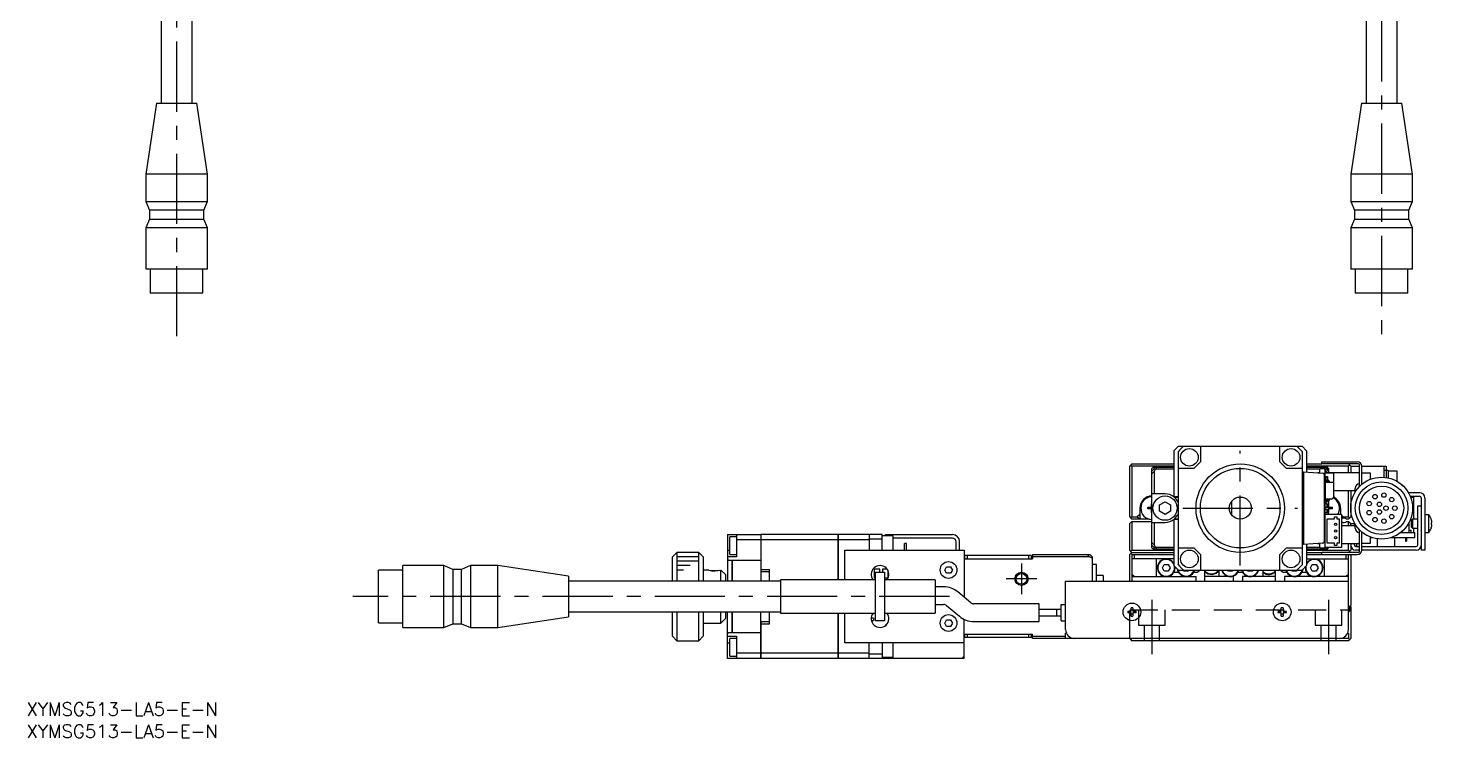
# Model space of a CAD drawing. Extents: x 0 to 678, y -8 to 389.
# Drawn here: x 0.4 to 318.1, y -8 to 152.6 of the extents above; entities that cross this region are included whole.
import ezdxf

# ---------------------------------------------------------------- set-up
doc = ezdxf.new("R2010")
doc.units = 0
doc.header["$LTSCALE"] = 0.5
doc.linetypes.add('CENTER', pattern=[50.8, 31.75, -6.35, 6.35, -6.35])
doc.linetypes.add('DASHED', pattern=[19.05, 12.7, -6.35])
for name, color, linetype in [('MSM_CENTER', 1, 'CENTER'), ('MSM_CONTINUOUS', 7, 'CONTINUOUS'), ('MSM_DASHED', 4, 'DASHED'), ('MSM_NARROW', 5, 'CONTINUOUS'), ('MSM_PART_NUMBER', 7, 'CONTINUOUS')]:
    doc.layers.add(name, color=color, linetype=linetype)
doc.styles.get("Standard").update_dxf_attribs({"font": 'txt.shx', "height": 1, "bigfont": 'bigfont.shx'})

# ---------------------------------------------------------------- blocks, each defined once
blk = doc.blocks.new('*U2')
at = {"layer": 'MSM_PART_NUMBER'}
blk.add_text('XYMSG513-LA5-E-N', height=3, dxfattribs=at).set_placement((0, -3))
blk = doc.blocks.new('*U3')
at = {"layer": 'MSM_PART_NUMBER'}
blk.add_text('XYMSG513-LA5-E-N', height=3, dxfattribs=at).set_placement((0, -8))

msp = doc.modelspace()

# ---------------------------------------------------------------- linework, layer by layer
at = {"layer": 'MSM_CENTER'}
for p, q in [((306.7, 232.62), (306.7, 82.62)), ((34, 174.99), (34, 82.62)), ((274.7, 31), (274.7, 57)), ((261.7, 44), (287.7, 44)), ((225.2, 31.5), (225.2, 24.5)), ((228.7, 28), (221.7, 28)), ((208.89, 24), (73.89, 24)), ((254.7, 23.26), (254.7, 10.95)), ((294.7, 23.26), (294.7, 10.95))]:
    msp.add_line(p, q, dxfattribs=at)
at = {"layer": 'MSM_CONTINUOUS'}
for p, q in [((303.2, 183.62), (303.2, 135.62)), ((310.2, 135.62), (310.2, 183.62)), ((30.5, 159.12), (30.5, 135.62)), ((37.5, 135.62), (37.5, 159.12)), ((29.43, 135.62), (27, 119.62)), ((29.43, 135.62), (38.57, 135.62)), ((41, 119.62), (38.57, 135.62)), ((302.13, 135.62), (299.7, 119.62)), ((302.13, 135.62), (311.27, 135.62)), ((313.7, 119.62), (311.27, 135.62)), ((41, 119.62), (27, 119.62)), ((27, 119.62), (27, 113.42)), ((41, 113.42), (41, 119.62)), ((313.7, 119.62), (299.7, 119.62)), ((299.7, 119.62), (299.7, 113.42)), ((313.7, 113.42), (313.7, 119.62)), ((27, 113.42), (41, 113.42)), ((27, 113.42), (27.85, 111.42)), ((40.15, 111.42), (27.85, 111.42)), ((27.85, 111.42), (27.85, 109.42)), ((40.15, 111.42), (41, 113.42)), ((40.15, 109.42), (40.15, 111.42)), ((299.7, 113.42), (313.7, 113.42)), ((299.7, 113.42), (300.55, 111.42)), ((312.85, 111.42), (300.55, 111.42)), ((300.55, 111.42), (300.55, 109.42)), ((312.85, 111.42), (313.7, 113.42)), ((312.85, 109.42), (312.85, 111.42)), ((27.85, 109.42), (27, 107.42)), ((27.85, 109.42), (40.15, 109.42)), ((41, 107.42), (40.15, 109.42)), ((300.55, 109.42), (299.7, 107.42)), ((300.55, 109.42), (312.85, 109.42)), ((313.7, 107.42), (312.85, 109.42)), ((41, 107.42), (27, 107.42)), ((27, 107.42), (27, 98.12)), ((41, 98.12), (41, 107.42)), ((313.7, 107.42), (299.7, 107.42)), ((299.7, 107.42), (299.7, 98.12)), ((313.7, 98.12), (313.7, 107.42)), ((41, 98.12), (27, 98.12)), ((28.05, 98.12), (28.05, 92.62)), ((39.95, 92.62), (39.95, 98.12)), ((313.7, 98.12), (299.7, 98.12)), ((300.75, 98.12), (300.75, 92.62)), ((312.65, 92.62), (312.65, 98.12)), ((39.95, 92.62), (28.05, 92.62)), ((312.65, 92.62), (300.75, 92.62)), ((260.7, 58), (259.7, 57)), ((260.7, 58), (288.7, 58)), ((265.7, 58), (265.7, 54.5)), ((283.7, 54.5), (283.7, 58)), ((289.7, 57), (288.7, 58)), ((259.7, 57), (259.7, 46.6)), ((260.7, 31.15), (260.7, 56.85)), ((288.7, 56.85), (288.7, 31.15)), ((289.7, 57), (289.7, 52.18)), ((293.2, 54.5), (301.2, 54.5)), ((293.2, 54), (293.2, 54.5)), ((250.2, 54), (249.7, 53.5)), ((249.7, 42), (249.7, 53.5)), ((250.2, 53.5), (249.95, 53.75)), ((250.2, 54), (259.7, 54)), ((250.2, 53.5), (250.2, 42)), ((259.7, 53.5), (250.2, 53.5)), ((255.2, 53.5), (254.7, 53)), ((254.7, 35), (254.7, 53)), ((254.7, 52.4), (255.2, 52.9)), ((254.7, 52.5), (254.8, 52.5)), ((255.2, 52.29), (254.7, 51.79)), ((255.2, 52.9), (255.2, 53.3)), ((255.2, 53.3), (259.7, 53.3)), ((255.51, 52.9), (255.2, 52.29)), ((255.2, 52.9), (259.7, 52.9)), ((255.2, 52.29), (255.2, 47.25)), ((255.7, 53.3), (255.7, 52.9)), ((264.2, 53), (260.7, 53)), ((288.7, 53), (285.2, 53)), ((288.7, 52.25), (289, 52.23)), ((289, 52.23), (293.42, 51.92)), ((289, 52.23), (289, 35.77)), ((289.7, 54), (293.2, 54)), ((299.2, 53.5), (289.7, 53.5)), ((289.7, 53.3), (294.2, 53.3)), ((289.7, 52.9), (292.7, 52.9)), ((292.7, 52), (292.28, 52)), ((292.7, 53), (293.9, 53)), ((292.7, 51.97), (292.7, 53)), ((301.5, 54), (293.2, 54)), ((293.7, 53), (293.7, 53.3)), ((293.7, 51.62), (293.7, 36.38)), ((293.9, 35), (293.9, 53)), ((293.9, 52.9), (294.2, 52.9)), ((294.2, 52.29), (293.9, 52.89)), ((295.9, 51.9), (293.9, 51.9)), ((293.9, 51.17), (294.45, 51.17)), ((293.9, 50.95), (294.13, 50.95)), ((294.13, 50.44), (294.13, 50.95)), ((294.7, 53), (294.2, 53.5)), ((294.2, 53.3), (294.2, 52.9)), ((294.2, 52.9), (294.7, 52.4)), ((294.59, 51.9), (294.2, 52.29)), ((294.2, 51.9), (294.2, 52.29)), ((294.45, 51.17), (294.45, 50.34)), ((294.6, 52.5), (294.7, 52.5)), ((294.7, 53), (294.7, 51.9)), ((301.7, 52), (294.7, 52)), ((295.9, 48.1), (295.9, 51.9)), ((299.2, 54), (299.7, 53.5)), ((299.45, 53.75), (299.2, 53.5)), ((299.2, 52), (299.2, 53.5)), ((299.7, 53.5), (301.7, 53.5)), ((299.7, 53.5), (299.7, 52)), ((301.7, 48.9), (301.7, 53.8)), ((302.2, 49.36), (302.2, 53.5)), ((302.2, 53.5), (307.7, 53.5)), ((304.2, 51.9), (302.2, 51.9)), ((304.2, 50.54), (304.2, 51.9)), ((307.2, 53.5), (307.2, 50.98)), ((308.2, 52.5), (307.2, 52.5)), ((307.7, 53.5), (307.7, 50.93)), ((308.2, 52.5), (308.2, 50.84)), ((310.2, 52.4), (308.2, 52.4)), ((310.2, 50.06), (310.2, 52.4)), ((293.9, 50.7), (294.13, 50.7)), ((293.9, 50.64), (294.13, 50.64)), ((293.9, 50.22), (293.98, 50.22)), ((293.9, 48.22), (294, 48.22)), ((293.9, 48.1), (294, 48.1)), ((294, 46.1), (294, 49.8)), ((294.1, 49.9), (295.68, 49.9)), ((294.23, 50.34), (294.56, 50.34)), ((294.56, 50.11), (294.23, 50.11)), ((294.45, 50.11), (294.45, 49.9)), ((294.66, 49.9), (294.66, 50.01)), ((294.89, 49.9), (294.89, 50.01)), ((295.78, 49.8), (295.78, 46.42)), ((295.78, 48.1), (295.9, 48.1)), ((295.78, 48), (300.7, 48)), ((299.2, 42), (299.2, 48)), ((299.7, 48), (299.7, 42)), ((300.7, 47.61), (300.7, 48.5)), ((302.37, 49.5), (302.2, 49.5)), ((254.66, 45), (254.7, 45)), ((254.66, 44.21), (254.66, 45)), ((257.7, 47.25), (254.7, 47.25)), ((256.45, 44.72), (257.7, 45.44)), ((256.45, 43.28), (256.45, 44.72)), ((257.7, 45.44), (258.95, 44.72)), ((258.95, 44.72), (258.95, 43.28)), ((259.7, 46.6), (260.7, 46.6)), ((259.79, 46.49), (260.7, 46.49)), ((272.7, 45.5), (272.7, 42.5)), ((293.9, 47.25), (294, 47.25)), ((293.9, 46.69), (294, 46.69)), ((293.9, 45.5), (293.9, 45.5)), ((294.13, 45.27), (293.9, 45.27)), ((294.13, 45.2), (293.9, 45.2)), ((294.13, 44.95), (293.9, 44.95)), ((295.36, 46), (294.1, 46)), ((294.13, 44.95), (294.13, 45.46)), ((294.13, 45), (294.7, 45)), ((294.14, 45.5), (294.7, 45.5)), ((294.56, 45.79), (294.23, 45.79)), ((294.23, 45.56), (294.56, 45.56)), ((294.33, 46), (294.33, 45.79)), ((294.33, 45.56), (294.33, 45.5)), ((294.33, 45), (294.33, 44.25)), ((294.45, 46), (294.45, 45.79)), ((294.45, 45.56), (294.45, 45.5)), ((294.45, 45), (294.45, 44.25)), ((294.66, 45.89), (294.66, 46)), ((294.7, 45.59), (294.7, 43)), ((294.7, 45), (294.75, 45)), ((294.75, 44.21), (294.75, 45)), ((294.89, 45.89), (294.89, 46)), ((295.75, 46.35), (295.43, 46.03)), ((315.3, 47.5), (312.76, 47.5)), ((313.16, 46.7), (315.2, 46.7)), ((313.24, 46.5), (313.95, 46.5)), ((313.95, 46.5), (313.95, 41.5)), ((314.9, 35.7), (314.9, 44.5)), ((314.9, 44.5), (315.7, 44.5)), ((315.7, 34.5), (315.7, 46.2)), ((316.5, 46.3), (316.5, 34.5)), ((249.7, 42), (250.2, 41.5)), ((249.95, 41.75), (250.2, 42)), ((250.2, 42), (251.4, 42)), ((254.09, 41.5), (250.2, 41.5)), ((252, 42.6), (251.4, 42)), ((251.4, 42), (252, 41.58)), ((252, 44), (252, 41.5)), ((253.8, 43.86), (253.8, 44.15)), ((254.6, 44.15), (253.8, 44.15)), ((254.6, 43.86), (253.8, 43.86)), ((254.33, 44.15), (254.33, 43.86)), ((254.7, 44.46), (254.66, 44.47)), ((254.66, 43), (254.66, 43.8)), ((254.7, 43.54), (254.66, 43.53)), ((254.66, 43), (254.7, 43)), ((257.7, 42.56), (256.45, 43.28)), ((258.95, 43.28), (257.7, 42.56)), ((259.7, 41.4), (259.7, 31)), ((260.7, 41.4), (259.7, 41.4)), ((260.7, 41.51), (259.79, 41.51)), ((293.9, 44.25), (294.7, 44.25)), ((293.9, 43.75), (294.7, 43.75)), ((293.9, 43), (294.7, 43)), ((297.6, 42.57), (293.9, 42.57)), ((294.33, 43.75), (294.33, 43)), ((294.4, 41.57), (296.05, 41.57)), ((294.4, 36.07), (294.4, 41.57)), ((294.45, 43.75), (294.45, 43)), ((294.75, 44.47), (294.7, 44.46)), ((294.75, 43.53), (294.7, 43.54)), ((294.7, 42.57), (294.7, 43)), ((294.7, 43), (294.75, 43)), ((294.75, 43), (294.75, 43.8)), ((295.6, 44.15), (294.81, 44.15)), ((295.6, 43.86), (294.81, 43.86)), ((295.07, 43.86), (295.07, 44.15)), ((295.6, 43.86), (295.6, 44.15)), ((296.05, 42.07), (296.55, 42.07)), ((296.05, 41.57), (296.05, 42.07)), ((296.55, 42.07), (296.55, 41.57)), ((296.55, 41.57), (297.1, 41.57)), ((297.1, 41.57), (297.1, 36.07)), ((297.4, 44), (297.4, 42.57)), ((297.43, 42.57), (297.4, 42.6)), ((297.6, 42.57), (297.6, 35.07)), ((298, 42), (297.6, 42.4)), ((297.6, 41.72), (298, 42)), ((298, 42), (299.2, 42)), ((299.2, 41.5), (298.76, 41.5)), ((299.2, 42), (299.45, 41.75)), ((299.7, 42), (299.2, 41.5)), ((313.7, 41.5), (313.5, 41.3)), ((313.7, 41.5), (313.7, 39.5)), ((314.9, 41.5), (313.7, 41.5)), ((317.4, 42.5), (316.5, 42.5)), ((317.4, 38.5), (317.4, 42.5)), ((317.96, 41.43), (317.96, 41.45)), ((249.7, 40.5), (250.2, 41)), ((249.7, 34.5), (249.7, 40.5)), ((250.2, 41), (250.2, 34.5)), ((250.2, 41), (254.7, 41)), ((254.7, 40.75), (257.7, 40.75)), ((255.2, 40.75), (255.2, 35.71)), ((300.7, 40), (297.6, 40)), ((298.76, 41), (299.2, 41)), ((299.2, 40), (299.2, 41)), ((299.2, 41), (299.7, 40.5)), ((299.7, 40.5), (300.5, 40.5)), ((299.7, 40), (299.7, 40.5)), ((300.5, 40.5), (300.5, 40)), ((300.7, 39.5), (300.7, 40.39)), ((301.7, 34.2), (301.7, 39.1)), ((302.2, 34.5), (302.2, 38.64)), ((302.2, 38.5), (302.37, 38.5)), ((311.03, 38.5), (314.2, 38.5)), ((312.95, 38.5), (312.95, 40.85)), ((312.95, 39.05), (313.41, 39.05)), ((313.41, 38.5), (313.41, 39.05)), ((313.5, 39.7), (313.5, 41.3)), ((313.5, 39.7), (313.7, 39.5)), ((313.7, 39.5), (314.9, 39.5)), ((313.95, 39.5), (313.95, 38.5)), ((314.2, 37.3), (314.2, 38.5)), ((316.5, 38.5), (317.4, 38.5)), ((317.96, 40.7), (318.09, 40.7)), ((317.96, 40.3), (317.96, 40.7)), ((318.09, 40.3), (317.96, 40.3)), ((317.96, 39.55), (317.96, 39.57)), ((158.7, 38), (158.7, 27.5)), ((158.7, 38), (166.2, 38)), ((159.2, 33.5), (159.2, 37.5)), ((160.7, 37.5), (159.2, 37.5)), ((160.7, 38), (160.7, 33)), ((166.2, 36.85), (160.7, 36.85)), ((166.2, 38), (166.2, 27.5)), ((166.2, 37.99), (166.21, 37.99)), ((166.2, 36.84), (166.21, 36.84)), ((166.21, 38), (166.21, 29.65)), ((183.7, 38), (166.21, 38)), ((183.7, 36.85), (166.21, 36.85)), ((183.7, 27.75), (183.7, 38)), ((183.7, 37.99), (183.71, 37.99)), ((183.7, 36.84), (183.71, 36.84)), ((183.71, 38), (183.71, 27.75)), ((193.7, 38), (183.71, 38)), ((190.7, 36.85), (183.71, 36.85)), ((190.7, 38), (190.7, 34.5)), ((193.7, 37), (190.7, 37)), ((193.7, 34.5), (193.7, 38)), ((196.2, 37.75), (193.7, 37.75)), ((194.4, 37.75), (194.4, 38)), ((194.4, 38), (209.6, 38)), ((194.9, 38), (194.9, 37.75)), ((196.2, 34.5), (196.2, 37.75)), ((209.6, 37.2), (196.2, 37.2)), ((198.7, 34.5), (198.7, 36)), ((199.2, 36), (198.7, 36)), ((199.2, 34.5), (199.2, 36)), ((210.4, 34.5), (210.4, 36.4)), ((211.2, 34.5), (211.2, 36.4)), ((254.7, 36.21), (255.2, 35.71)), ((255.2, 35.1), (254.7, 35.6)), ((254.7, 35.5), (254.8, 35.5)), ((254.7, 35), (255.2, 34.5)), ((255.2, 35.71), (255.51, 35.1)), ((255.2, 34.7), (255.2, 35.1)), ((259.7, 35.1), (255.2, 35.1)), ((255.7, 35.1), (255.7, 34.7)), ((260.7, 35), (264.2, 35)), ((285.2, 35), (288.7, 35)), ((289, 35.77), (288.7, 35.75)), ((293.42, 36.08), (289, 35.77)), ((289.7, 35.82), (289.7, 31)), ((292.7, 35.1), (289.7, 35.1)), ((292.28, 36), (292.7, 36)), ((292.7, 35), (292.7, 36.03)), ((292.7, 35), (293.9, 35)), ((293.7, 34.7), (293.7, 35)), ((297.6, 35.07), (293.9, 35.07)), ((294.2, 35.07), (294.2, 34.7)), ((294.2, 34.5), (294.7, 35)), ((296.05, 36.07), (294.4, 36.07)), ((294.7, 35), (294.7, 35.07)), ((296.05, 35.57), (296.05, 36.07)), ((296.55, 35.57), (296.05, 35.57)), ((296.55, 36.07), (296.55, 35.57)), ((297.1, 36.07), (296.55, 36.07)), ((297.6, 36), (301.7, 36)), ((299.2, 34.5), (299.2, 36)), ((299.7, 36), (299.7, 34.5)), ((300.5, 36), (300.5, 35.7)), ((300.55, 35.5), (301, 35.5)), ((300.9, 35.3), (301.7, 35.3)), ((301, 36), (301, 35.5)), ((302.2, 36.1), (304.2, 36.1)), ((302.2, 35.3), (314.5, 35.3)), ((304.2, 36.1), (304.2, 37.46)), ((304.67, 37.3), (304.2, 37.3)), ((305.7, 37.07), (305.7, 35.3)), ((314.2, 37.3), (308.73, 37.3)), ((309.7, 35.3), (309.7, 37.3)), ((312.08, 37.3), (312.08, 36.5)), ((312.08, 36.5), (312.33, 36.5)), ((312.33, 37.3), (312.33, 36.5)), ((147.2, 34), (146.2, 33)), ((146.2, 27.5), (146.2, 33)), ((147.2, 34), (147.2, 27.5)), ((152.2, 34), (147.2, 34)), ((152.2, 27.5), (152.2, 34)), ((153.2, 33), (152.2, 34)), ((153.2, 33), (153.2, 27.5)), ((158.7, 34.5), (159.2, 34.5)), ((160.7, 33), (158.7, 33)), ((158.9, 32.23), (158.7, 32.23)), ((158.9, 32.25), (158.9, 32.23)), ((158.9, 32.25), (159.7, 32.25)), ((159.2, 33.5), (160.7, 33.5)), ((159.7, 27.5), (159.7, 32.25)), ((159.7, 32.24), (159.71, 32.24)), ((159.71, 32.25), (159.71, 27.5)), ((159.71, 32.25), (166.2, 32.25)), ((185.2, 27.75), (185.2, 34.5)), ((185.2, 34.5), (212.2, 34.5)), ((212.2, 34.5), (212.2, 23.86)), ((227.4, 33.3), (212.2, 33.3)), ((212.2, 32.5), (227.7, 32.5)), ((212.4, 32.5), (212.4, 33.3)), ((212.9, 33.3), (212.9, 32.5)), ((226.9, 32.5), (226.9, 33.3)), ((227.4, 33.3), (227.4, 32.5)), ((227.7, 33.5), (227.7, 32.5)), ((227.7, 33.5), (240.7, 33.5)), ((240.59, 33), (227.7, 33)), ((240.59, 33), (240.09, 33.5)), ((241.2, 32.69), (240.59, 33)), ((240.7, 33.5), (241.2, 33)), ((241.2, 33), (241.2, 27.5)), ((250.2, 34), (249.7, 34.5)), ((250.2, 34), (249.7, 33.5)), ((249.7, 27.5), (249.7, 33.5)), ((249.95, 34.25), (250.2, 34.5)), ((250.2, 33.5), (249.95, 33.75)), ((250.2, 34.5), (259.7, 34.5)), ((250.2, 34), (259.7, 34)), ((250.2, 33.5), (259.7, 33.5)), ((250.2, 33.5), (250.2, 27.5)), ((259.7, 32.5), (250.2, 32.5)), ((250.7, 33.5), (250.7, 32.5)), ((259.7, 34.7), (255.2, 34.7)), ((255.7, 32.5), (255.7, 28.5)), ((265.7, 33.5), (265.7, 30)), ((283.7, 30), (283.7, 33.5)), ((294.2, 34.7), (289.7, 34.7)), ((289.7, 34.5), (299.2, 34.5)), ((289.7, 34), (293.2, 34)), ((289.7, 33.5), (293.2, 33.5)), ((289.7, 32.5), (299.2, 32.5)), ((301.5, 34), (293.2, 34)), ((293.2, 33.5), (293.2, 34)), ((293.2, 33.5), (301.2, 33.5)), ((293.7, 32.5), (293.7, 28.5)), ((298.7, 32.5), (298.7, 33.5)), ((299.2, 34.5), (299.45, 34.25)), ((299.7, 34.5), (299.2, 34)), ((299.2, 16.5), (299.2, 33.5)), ((299.7, 33.5), (299.7, 22)), ((301.7, 34.5), (300.9, 34.5)), ((314.5, 34.5), (302.2, 34.5)), ((316.5, 34.5), (315.7, 34.5)), ((79.7, 18.05), (79.7, 29.95)), ((85.2, 29.95), (79.7, 29.95)), ((85.2, 17), (85.2, 31)), ((94.5, 31), (85.2, 31)), ((94.5, 17), (94.5, 31)), ((96.5, 30.15), (94.5, 31)), ((96.5, 30.15), (96.5, 17.85)), ((98.5, 30.15), (96.5, 30.15)), ((100.5, 31), (98.5, 30.15)), ((98.5, 17.85), (98.5, 30.15)), ((100.5, 31), (100.5, 17)), ((106.7, 31), (100.5, 31)), ((106.7, 17), (106.7, 31)), ((122.7, 28.57), (106.7, 31)), ((154.2, 30), (153.2, 30)), ((157.2, 27.5), (157.2, 30)), ((157.2, 30), (158.2, 29)), ((158.2, 29), (158.2, 27.5)), ((166.2, 29.65), (168.2, 29.65)), ((166.21, 30.15), (168.2, 30.15)), ((168.2, 27.5), (168.2, 30.15)), ((193.13, 30.22), (191.88, 30.22)), ((191.88, 30.22), (191.88, 28.22)), ((192.2, 29.5), (194.2, 29.5)), ((192.2, 18.5), (192.2, 29.5)), ((193.13, 29.5), (193.13, 30.22)), ((194.78, 30.22), (193.78, 30.22)), ((193.78, 30.22), (193.78, 29.5)), ((194.2, 29.5), (194.2, 18.5)), ((195.03, 28.22), (195.03, 29.8)), ((207.83, 30), (208.27, 30.75)), ((208.27, 29.25), (207.83, 30)), ((208.27, 30.75), (209.13, 30.75)), ((209.13, 29.25), (208.27, 29.25)), ((209.13, 30.75), (209.57, 30)), ((209.57, 30), (209.13, 29.25)), ((242.2, 31.25), (241.2, 31.25)), ((242.2, 27.5), (242.2, 31.25)), ((243.7, 28.75), (242.2, 28.75)), ((243.7, 28.75), (243.7, 27.5)), ((250.7, 28.5), (250.2, 29)), ((257.08, 30.5), (257.52, 31.25)), ((257.52, 29.75), (257.08, 30.5)), ((257.52, 31.25), (258.38, 31.25)), ((258.38, 29.75), (257.52, 29.75)), ((258.38, 31.25), (258.82, 30.5)), ((258.82, 30.5), (258.38, 29.75)), ((259.7, 31.5), (259.68, 31.5)), ((259.68, 29.5), (260.72, 29.5)), ((259.7, 31), (260.7, 30)), ((260.7, 30), (288.7, 30)), ((262.02, 29.75), (261.87, 30)), ((262.88, 29.75), (262.02, 29.75)), ((263.03, 30), (262.88, 29.75)), ((264.18, 29.5), (264.7, 29.5)), ((266.7, 27.5), (266.7, 30)), ((269.9, 30), (269.9, 28.5)), ((272.02, 29.75), (271.87, 30)), ((272.88, 29.75), (272.02, 29.75)), ((273.03, 30), (272.88, 29.75)), ((274.18, 29.5), (275.22, 29.5)), ((276.52, 29.75), (276.37, 30)), ((277.38, 29.75), (276.52, 29.75)), ((277.53, 30), (277.38, 29.75)), ((279.9, 28.5), (279.9, 30)), ((282.7, 27.5), (282.7, 30)), ((284.7, 29.5), (285.22, 29.5)), ((286.52, 29.75), (286.37, 30)), ((287.38, 29.75), (286.52, 29.75)), ((287.53, 30), (287.38, 29.75)), ((288.68, 29.5), (289.72, 29.5)), ((288.7, 30), (289.7, 31)), ((289.72, 31.5), (289.7, 31.5)), ((290.58, 30.5), (291.02, 31.25)), ((291.02, 29.75), (290.58, 30.5)), ((291.02, 31.25), (291.88, 31.25)), ((291.88, 29.75), (291.02, 29.75)), ((291.88, 31.25), (292.32, 30.5)), ((292.32, 30.5), (291.88, 29.75)), ((299.2, 29), (298.7, 28.5)), ((122.7, 28.57), (122.7, 19.43)), ((170.7, 27.5), (122.7, 27.5)), ((170.7, 27.75), (170.7, 20.25)), ((192.2, 27.75), (170.7, 27.75)), ((191.88, 28.22), (192.2, 28.22)), ((194.2, 28.22), (195.03, 28.22)), ((205.7, 27.75), (194.2, 27.75)), ((205.7, 27.75), (205.7, 20.25)), ((207.59, 26.21), (205.7, 26.21)), ((235.2, 16.5), (235.2, 27.5)), ((235.2, 27.5), (299.2, 27.5)), ((250.2, 28.5), (264.7, 28.5)), ((264.7, 27.5), (264.7, 28.5)), ((273.2, 28.5), (266.7, 28.5)), ((273.2, 27.5), (273.2, 28.5)), ((275.2, 28.5), (275.2, 27.5)), ((282.7, 28.5), (275.2, 28.5)), ((284.7, 28.5), (284.7, 27.5)), ((299.2, 28.5), (284.7, 28.5)), ((213.73, 22.58), (210.8, 25.04)), ((229.2, 22.35), (214.37, 22.35)), ((229.2, 18.35), (229.2, 22.35)), ((106.7, 17), (122.7, 19.43)), ((122.7, 20.5), (170.7, 20.5)), ((146.2, 15), (146.2, 20.5)), ((147.2, 20.5), (147.2, 14)), ((152.2, 14), (152.2, 20.5)), ((153.2, 20.5), (153.2, 15)), ((157.2, 18), (157.2, 20.5)), ((158.2, 20.5), (158.2, 19)), ((158.7, 10), (158.7, 20.5)), ((159.7, 15.75), (159.7, 20.5)), ((159.71, 20.5), (159.71, 15.75)), ((166.2, 10), (166.2, 20.5)), ((168.2, 17.85), (168.2, 20.5)), ((170.7, 20.25), (192.2, 20.25)), ((183.7, 10), (183.7, 20.25)), ((183.71, 20.25), (183.71, 10)), ((185.2, 13.5), (185.2, 20.25)), ((191.7, 19.07), (191.2, 19.07)), ((191.51, 20.07), (191.7, 20.07)), ((191.7, 20.25), (191.7, 20.07)), ((191.7, 19.07), (191.7, 18.57)), ((194.2, 20.25), (205.7, 20.25)), ((205.7, 22.21), (207.59, 22.21)), ((208.23, 21.97), (211.15, 19.52)), ((234.2, 21.1), (229.2, 21.1)), ((229.2, 19.6), (234.2, 19.6)), ((233.2, 19.6), (233.2, 21.1)), ((234.2, 22.2), (235.2, 22.2)), ((234.2, 18.5), (234.2, 22.2)), ((249.27, 20.7), (250, 20.7)), ((250, 20.3), (249.27, 20.3)), ((250, 20.7), (250, 21.43)), ((250, 19.57), (250, 20.3)), ((250.4, 21.43), (250.4, 20.7)), ((250.4, 20.7), (251.13, 20.7)), ((250.4, 20.3), (250.4, 19.57)), ((251.13, 20.3), (250.4, 20.3)), ((283.27, 20.7), (284, 20.7)), ((284, 20.3), (283.27, 20.3)), ((284, 20.7), (284, 21.43)), ((284, 19.57), (284, 20.3)), ((284.4, 21.43), (284.4, 20.7)), ((284.4, 20.7), (285.13, 20.7)), ((285.13, 20.3), (284.4, 20.3)), ((284.4, 20.3), (284.4, 19.57)), ((299.2, 22), (299.45, 21.75)), ((299.2, 21.5), (299.7, 22)), ((299.2, 21.4), (299.3, 21.4)), ((299.7, 21.2), (299.2, 21.2)), ((299.2, 20.5), (299.7, 21)), ((299.2, 21), (299.7, 21)), ((299.6, 21.9), (299.6, 21.7)), ((299.6, 21.8), (299.7, 21.7)), ((299.7, 21.7), (299.7, 14.5)), ((79.7, 18.05), (85.2, 18.05)), ((85.2, 17), (94.5, 17)), ((94.5, 17), (96.5, 17.85)), ((96.5, 17.85), (98.5, 17.85)), ((98.5, 17.85), (100.5, 17)), ((100.5, 17), (106.7, 17)), ((153.2, 18), (157.2, 18)), ((158.2, 19), (157.2, 18)), ((166.2, 18.35), (168.2, 18.35)), ((166.21, 18.35), (166.21, 10)), ((166.21, 17.85), (168.2, 17.85)), ((191.25, 18.57), (191.7, 18.57)), ((194.2, 18.5), (192.2, 18.5)), ((207.83, 18), (208.27, 18.75)), ((208.27, 17.25), (207.83, 18)), ((208.27, 18.75), (209.13, 18.75)), ((209.13, 17.25), (208.27, 17.25)), ((209.13, 18.75), (209.57, 18)), ((209.57, 18), (209.13, 17.25)), ((212.2, 10), (212.2, 18.84)), ((214.37, 18.35), (229.2, 18.35)), ((234.2, 18.5), (235.2, 18.5)), ((146.2, 15), (147.2, 14)), ((147.2, 14), (152.2, 14)), ((152.2, 14), (153.2, 15)), ((158.7, 15.77), (158.9, 15.77)), ((158.7, 15), (160.7, 15)), ((158.7, 13.5), (159.2, 13.5)), ((158.9, 15.77), (158.9, 15.75)), ((159.7, 15.75), (158.9, 15.75)), ((159.2, 10.5), (159.2, 14.5)), ((160.7, 14.5), (159.2, 14.5)), ((159.7, 15.76), (159.71, 15.76)), ((166.2, 15.75), (159.71, 15.75)), ((160.7, 15), (160.7, 10)), ((212.2, 13.5), (185.2, 13.5)), ((190.7, 10), (190.7, 13.5)), ((193.7, 13.5), (193.7, 10)), ((196.2, 10.25), (196.2, 13.5)), ((212.2, 15.5), (227.7, 15.5)), ((212.4, 14.7), (212.4, 15.5)), ((227.4, 14.7), (212.4, 14.7)), ((212.9, 15.5), (212.9, 14.7)), ((226.9, 14.7), (226.9, 15.5)), ((227.4, 15.5), (227.4, 14.7)), ((227.7, 14.5), (227.7, 15.5)), ((227.7, 15), (235.2, 15)), ((299.2, 14.5), (227.7, 14.5)), ((235.2, 14.5), (235.2, 15.7)), ((249.7, 14.5), (250.2, 14)), ((250.2, 14.5), (249.95, 14.25)), ((299.2, 14), (250.2, 14)), ((299.2, 15.7), (299.2, 14.5)), ((299.45, 14.25), (299.2, 14.5)), ((299.2, 14), (299.7, 14.5)), ((166.2, 10), (158.7, 10)), ((159.2, 10.5), (160.7, 10.5)), ((166.2, 11.15), (160.7, 11.15)), ((166.2, 11.16), (166.21, 11.16)), ((166.2, 10.01), (166.21, 10.01)), ((183.7, 11.15), (166.21, 11.15)), ((183.7, 10), (166.21, 10)), ((183.7, 11.16), (183.71, 11.16)), ((183.7, 10.01), (183.71, 10.01)), ((190.7, 11.15), (183.71, 11.15)), ((212.2, 10), (183.71, 10)), ((190.7, 11), (193.7, 11)), ((193.7, 10.25), (196.2, 10.25)), ((212.2, 10.5), (211.7, 10))]:
    msp.add_line(p, q, dxfattribs=at)
for centre, radius in [((263.2, 55.5), 2), ((286.2, 55.5), 2), ((274.7, 44), 10), ((274.7, 44), 9), ((306.7, 44), 7), ((306.7, 44), 5.95), ((306.7, 44), 5), ((257.7, 44), 2.75), ((274.7, 44), 2.5), ((303.88, 45.03), 0.5), ((305.2, 46.6), 0.5), ((306.2, 44.87), 0.5), ((307.22, 46.95), 0.5), ((307.7, 44), 0.5), ((309, 45.93), 0.5), ((309.7, 44), 0.5), ((303.88, 42.97), 0.5), ((305.2, 41.4), 0.5), ((306.2, 43.13), 0.5), ((307.22, 41.05), 0.5), ((309, 42.07), 0.5), ((296.3, 40.32), 0.25), ((296.3, 38.82), 0.25), ((296.3, 37.32), 0.25), ((208.7, 30), 1.9), ((263.2, 32.5), 2), ((286.2, 32.5), 2), ((225.2, 28), 1.23), ((250.2, 20.5), 2), ((284.2, 20.5), 2), ((208.7, 18), 1.9)]:
    msp.add_circle(centre, radius, dxfattribs=at)
for centre, radius, start, end in [((274.7, 44), 19, 132.5369, 137.4631), ((274.7, 44), 19, 42.5369, 47.4631), ((251.54, 67.16), 19, 311.7998, 318.2002), ((297.86, 67.16), 19, 221.7998, 228.2002), ((301.2, 53.5), 1, 0, 90), ((293.4, 51.62), 0.3, 0, 86), ((301.5, 53.8), 0.2, 0, 90), ((294.23, 50.44), 0.33, 180, 270), ((294.1, 49.8), 0.1, 90, 180), ((294.23, 50.44), 0.1, 180, 270), ((294.56, 50.01), 0.33, 0, 90), ((294.56, 50.01), 0.1, 0, 90), ((295.68, 49.8), 0.1, 0, 90), ((301.7, 48.5), 1, 90, 180), ((310.7, 48.5), 1, 35.7317, 61.0012), ((254.8, 44), 2.8, 92.0467, 180), ((254.8, 44), 2.6, 92.2042, 267.7958), ((257.7, 44), 3.25, 49.9955, 90), ((257.7, 44), 3.25, 22.6057, 49.9942), ((294.23, 45.46), 0.33, 90, 180), ((294.1, 46.1), 0.1, 180, 270), ((294.23, 45.46), 0.1, 90, 180), ((294.56, 45.89), 0.33, 270, 0), ((294.56, 45.89), 0.1, 270, 0), ((295.36, 46.1), 0.1, 270, 315), ((294.6, 44), 2.6, 326.7647, 64.089), ((295.68, 46.42), 0.1, 315, 0), ((294.6, 44), 2.8, 0, 65.0752), ((315.2, 46.2), 0.5, 0, 90), ((315.3, 46.3), 1.2, 0, 90), ((254.6, 44.21), 0.06, 270, 0), ((254.6, 43.8), 0.06, 0, 90), ((257.7, 44), 3.25, 270, 310.0046), ((257.7, 44), 3.25, 310.0056, 337.3864), ((294.81, 44.21), 0.06, 180, 270), ((294.81, 43.8), 0.06, 90, 180), ((298.1, 40.75), 1, 48.5904, 120), ((314.9, 40.5), 3.2, 17.27, 38.6822), ((314.9, 40.5), 3.19, 3.5903, 16.9053), ((298.1, 41.75), 1, 240, 311.4096), ((301.7, 39.5), 1, 180, 270), ((310.7, 39.5), 1, 298.9988, 324.2683), ((314.9, 40.5), 3.2, 321.3178, 342.73), ((314.9, 40.5), 3.19, 343.0947, 356.4096), ((209.6, 36.4), 1.6, 0, 90), ((209.6, 36.4), 0.8, 0, 90), ((251.54, 20.84), 19, 41.7998, 48.2002), ((297.86, 20.84), 19, 131.7998, 138.2002), ((293.4, 36.38), 0.3, 274, 0), ((300.9, 35.7), 1.2, 180, 270), ((300.9, 35.7), 0.4, 180, 270), ((314.5, 35.7), 0.4, 270, 0), ((314.5, 35.7), 1.2, 270, 0), ((257.95, 30.5), 2, 30, 7.702), ((257.95, 30.5), 1.9, 22.9195, 11.8627), ((291.45, 30.5), 2, 172.298, 150), ((291.45, 30.5), 1.9, 168.1373, 157.0804), ((301.2, 34.5), 1, 270, 0), ((301.5, 34.2), 0.2, 270, 0), ((155.7, 35.87), 6, 257.9758, 282.0242), ((193.2, 29), 2, 321.3178, 218.6822), ((262.45, 30.5), 2, 187.7021, 345.5225), ((262.45, 30.5), 1.9, 191.8628, 344.7425), ((274.7, 44), 19, 222.5369, 227.4631), ((264.7, 30.5), 1, 270, 329.9999), ((268.2, 31), 1.9, 217.8636, 328.2431), ((268.2, 31), 2, 221.4096, 328.2117), ((272.45, 30.5), 2, 194.4775, 345.5225), ((272.45, 30.5), 1.9, 195.2576, 344.7425), ((276.95, 30.5), 2, 194.4775, 345.5225), ((276.95, 30.5), 1.9, 195.2576, 344.7425), ((281.2, 31), 1.9, 226.8264, 322.1364), ((281.2, 31), 2, 229.4584, 318.5904), ((284.7, 30.5), 1, 210.0001, 270), ((286.95, 30.5), 2, 194.4775, 352.2979), ((286.95, 30.5), 1.9, 195.2576, 348.1372), ((274.7, 44), 19, 312.5369, 317.4631), ((207.59, 21.21), 5, 50, 90), ((214.37, 23.35), 1, 230, 270), ((193.2, 19), 2, 141.3178, 38.6822), ((207.59, 21.21), 1, 50, 90), ((214.37, 23.35), 5, 230, 270), ((250.2, 20.5), 0.95, 167.8468, 192.1532), ((250.2, 20.5), 0.435, 152.6335, 207.3665), ((250.2, 20.5), 0.95, 77.8468, 102.1532), ((250.2, 20.5), 0.435, 62.6335, 117.3665), ((250.2, 20.5), 0.435, 242.6335, 297.3665), ((250.2, 20.5), 0.95, 257.8468, 282.1532), ((250.2, 20.5), 0.435, 332.6335, 27.3665), ((250.2, 20.5), 0.95, 347.8468, 12.1532), ((284.2, 20.5), 0.95, 167.8468, 192.1532), ((284.2, 20.5), 0.435, 152.6335, 207.3665), ((284.2, 20.5), 0.95, 77.8468, 102.1532), ((284.2, 20.5), 0.435, 62.6335, 117.3665), ((284.2, 20.5), 0.435, 242.6335, 297.3665), ((284.2, 20.5), 0.95, 257.8468, 282.1532), ((284.2, 20.5), 0.435, 332.6335, 27.3665), ((284.2, 20.5), 0.95, 347.8468, 12.1532), ((299.3, 21.7), 0.3, 270, 0), ((194.5, 17.33), 0.2, 75.0744, 180.8063), ((237.2, 16.5), 2, 180, 270), ((297.2, 16.5), 2, 270, 0)]:
    msp.add_arc(centre, radius, start, end, dxfattribs=at)
at = {"layer": 'MSM_DASHED'}
for p, q in [((249.7, 21), (299.2, 21)), ((249.7, 14.5), (249.7, 21)), ((251.7, 21), (251.7, 17.5)), ((257.7, 17.5), (257.7, 21)), ((291.7, 21), (291.7, 17.5)), ((297.7, 17.5), (297.7, 21)), ((251.7, 17.5), (257.7, 17.5)), ((252.95, 17.5), (252.95, 14)), ((256.45, 14), (256.45, 17.5)), ((291.7, 17.5), (297.7, 17.5)), ((292.95, 17.5), (292.95, 14)), ((296.45, 14), (296.45, 17.5))]:
    msp.add_line(p, q, dxfattribs=at)
at = {"layer": 'MSM_NARROW'}
for p, q in [((152.2, 33), (147.2, 33)), ((152.2, 32), (147.2, 32)), ((150.2, 31), (147.2, 31)), ((148.7, 30), (147.2, 30)), ((154.44, 29.94), (154.2, 30))]:
    msp.add_line(p, q, dxfattribs=at)
msp.add_circle((225.2, 28), 1.5, dxfattribs=at)
msp.add_arc((155.7, 35.79), 5.98, 257.7881, 284.5016, dxfattribs=at)

# ---------------------------------------------------------------- block references
at = {"layer": 'MSM_CONTINUOUS'}
for name in ['*U2', '*U3']:
    msp.add_blockref(name, (0, 0), dxfattribs=at)

doc.saveas('drawing.dxf')
